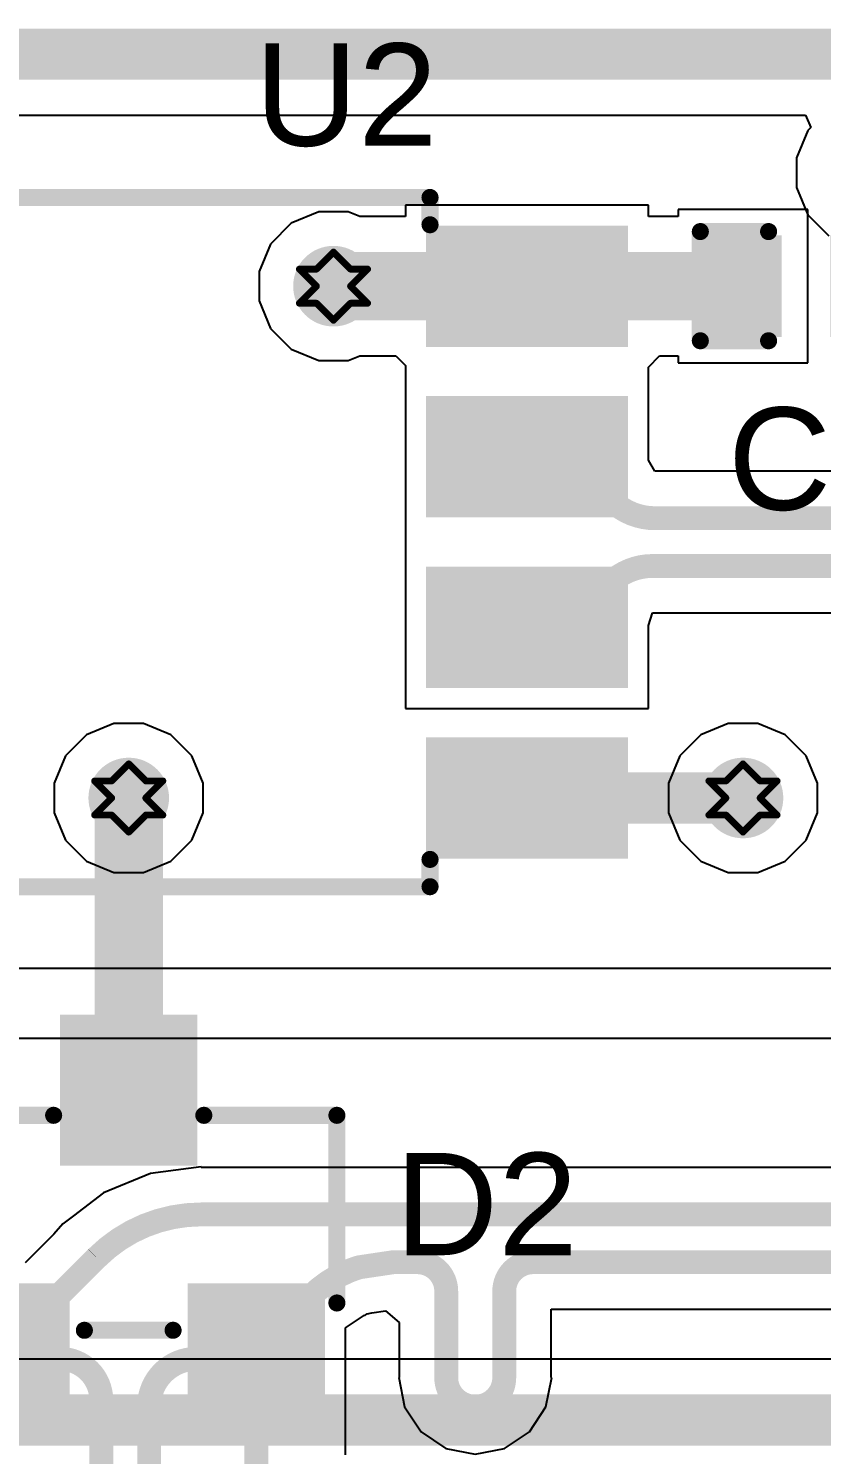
# Model space of a CAD drawing. Header units: inches. Extents: x -25 to 209, y 65 to 158.
# Drawn here: x 17.29 to 23.19, y 85.03 to 95.64 of the extents above; entities that cross this region are included whole.
import ezdxf

# ---------------------------------------------------------------- set-up
doc = ezdxf.new("R2010")
doc.units = ezdxf.units.IN
for name, color, linetype in [('Bottom Layer', 5, 'Continuous'), ('Drill Drawing', 1, 'Continuous'), ('Top Layer', 1, 'Continuous'), ('Top Overlay', 2, 'Continuous'), ('Top Paste', 8, 'Continuous'), ('Top Solder', 216, 'Continuous'), ('Via Holes', 16, 'Continuous')]:
    doc.layers.add(name, color=color, linetype=linetype)
doc.styles.add('Arial', font='', dxfattribs={"height": 0.2})
doc.styles.get('Arial').set_extended_font_data('Arial')

# ---------------------------------------------------------------- blocks, each defined once
blk = doc.blocks.new('SOP_8_17')
at = {"layer": 'Top Layer'}
for points in [[(-3.39999955, 2.25500057), (-2.09999961, 2.25500057), (-2.09999961, 1.55499943), (-3.39999955, 1.55499943)], [(2.09999961, 2.25500057), (3.39999955, 2.25500057), (3.39999955, 1.55499943), (2.09999961, 1.55499943)], [(-3.39999955, 0.98500057), (-2.09999961, 0.98500057), (-2.09999961, 0.28499943), (-3.39999955, 0.28499943)], [(2.09999961, 0.98500057), (3.39999955, 0.98500057), (3.39999955, 0.28499943), (2.09999961, 0.28499943)], [(-3.39999955, -0.28499943), (-2.09999961, -0.28499943), (-2.09999961, -0.98500057), (-3.39999955, -0.98500057)], [(2.09999961, -0.28499943), (3.39999955, -0.28499943), (3.39999955, -0.98500057), (2.09999961, -0.98500057)], [(-3.39999955, -1.55499943), (-2.09999961, -1.55499943), (-2.09999961, -2.25500057), (-3.39999955, -2.25500057)], [(2.09999961, -1.55499943), (3.39999955, -1.55499943), (3.39999955, -2.25500057), (2.09999961, -2.25500057)]]:
    blk.add_hatch(color=1, dxfattribs=at).paths.add_polyline_path(points)
at = {"layer": 'Top Overlay'}
blk.add_hatch(color=2, dxfattribs=at).paths.add_polyline_path([(-1.98120254, 1.4732), (-1.70180254, 1.4732), (-1.70180254, 2.1336), (-1.98120254, 2.1336)])
at = {"layer": 'Top Paste'}
for points in [[(-3.39999955, 2.25500057), (-2.09999961, 2.25500057), (-2.09999961, 1.55499943), (-3.39999955, 1.55499943)], [(2.09999961, 2.25500057), (3.39999955, 2.25500057), (3.39999955, 1.55499943), (2.09999961, 1.55499943)], [(-3.39999955, 0.98500057), (-2.09999961, 0.98500057), (-2.09999961, 0.28499943), (-3.39999955, 0.28499943)], [(2.09999961, 0.98500057), (3.39999955, 0.98500057), (3.39999955, 0.28499943), (2.09999961, 0.28499943)], [(-3.39999955, -0.28499943), (-2.09999961, -0.28499943), (-2.09999961, -0.98500057), (-3.39999955, -0.98500057)], [(2.09999961, -0.28499943), (3.39999955, -0.28499943), (3.39999955, -0.98500057), (2.09999961, -0.98500057)], [(-3.39999955, -1.55499943), (-2.09999961, -1.55499943), (-2.09999961, -2.25500057), (-3.39999955, -2.25500057)], [(2.09999961, -1.55499943), (3.39999955, -1.55499943), (3.39999955, -2.25500057), (2.09999961, -2.25500057)]]:
    blk.add_hatch(color=8, dxfattribs=at).paths.add_polyline_path(points)
at = {"layer": 'Top Solder'}
for points in [[(-3.501599549999999, 2.35660057), (-1.99839961, 2.35660057), (-1.99839961, 1.45339943), (-3.501599549999999, 1.45339943)], [(1.99839961, 2.35660057), (3.501599549999999, 2.35660057), (3.501599549999999, 1.45339943), (1.99839961, 1.45339943)], [(-3.501599549999999, 1.08660057), (-1.99839961, 1.08660057), (-1.99839961, 0.18339943), (-3.501599549999999, 0.18339943)], [(1.99839961, 1.08660057), (3.501599549999999, 1.08660057), (3.501599549999999, 0.18339943), (1.99839961, 0.18339943)], [(-3.501599549999999, -0.18339943), (-1.99839961, -0.18339943), (-1.99839961, -1.08660057), (-3.501599549999999, -1.08660057)], [(1.99839961, -0.18339943), (3.501599549999999, -0.18339943), (3.501599549999999, -1.08660057), (1.99839961, -1.08660057)], [(-3.501599549999999, -1.45339943), (-1.99839961, -1.45339943), (-1.99839961, -2.35660057), (-3.501599549999999, -2.35660057)], [(1.99839961, -1.45339943), (3.501599549999999, -1.45339943), (3.501599549999999, -2.35660057), (1.99839961, -2.35660057)]]:
    blk.add_hatch(color=216, dxfattribs=at).paths.add_polyline_path(points)
at = {"layer": 'Top Overlay'}
for points in [[(-2.03559918, 2.5654, 0.127, 0.127, 0), (2.02840082, 2.5654, 0.127, 0.127, 0)], [(-2.03559918, 2.3622, 0.127, 0.127, 0), (-2.03559918, 2.5654, 0.127, 0.127, 0)], [(2.02840082, 2.3622, 0.127, 0.127, 0), (2.02840082, 2.5654, 0.127, 0.127, 0)], [(-3.68659918, 2.032, 0.127, 0.127, 0), (-3.55959918, 1.90500254, 0.127, 0.127, 0)], [(-3.68659918, 1.778, 0.127, 0.127, 0), (-3.68659918, 2.032, 0.127, 0.127, 0)], [(-3.68659918, 1.778, 0.127, 0.127, 0), (-3.55959918, 1.90500254, 0.127, 0.127, 0)], [(-2.03559918, -2.5654, 0.127, 0.127, 0), (-2.03559918, -2.3622, 0.127, 0.127, 0)], [(2.02840082, -2.5654, 0.127, 0.127, 0), (2.02840082, -2.3622, 0.127, 0.127, 0)], [(-2.03559918, -2.5654, 0.127, 0.127, 0), (2.02840082, -2.5654, 0.127, 0.127, 0)]]:
    blk.add_lwpolyline(points, format="xyseb", dxfattribs=at)
for points in [[(-2.06734918, 2.5654, 0.0635, 0.0635, 1), (-2.00384918, 2.5654, 0.0635, 0.0635, 1)], [(-2.06734918, 2.5654, 0.0635, 0.0635, 1), (-2.00384918, 2.5654, 0.0635, 0.0635, 1)], [(1.99665082, 2.5654, 0.0635, 0.0635, 1), (2.06015082, 2.5654, 0.0635, 0.0635, 1)], [(1.99665082, 2.5654, 0.0635, 0.0635, 1), (2.06015082, 2.5654, 0.0635, 0.0635, 1)], [(-2.06734918, 2.3622, 0.0635, 0.0635, 1), (-2.00384918, 2.3622, 0.0635, 0.0635, 1)], [(1.99665082, 2.3622, 0.0635, 0.0635, 1), (2.06015082, 2.3622, 0.0635, 0.0635, 1)], [(-3.71834918, 2.032, 0.0635, 0.0635, 1), (-3.65484918, 2.032, 0.0635, 0.0635, 1)], [(-3.71834918, 2.032, 0.0635, 0.0635, 1), (-3.65484918, 2.032, 0.0635, 0.0635, 1)], [(-3.59134918, 1.90500254, 0.0635, 0.0635, 1), (-3.52784918, 1.90500254, 0.0635, 0.0635, 1)], [(-3.59134918, 1.90500254, 0.0635, 0.0635, 1), (-3.52784918, 1.90500254, 0.0635, 0.0635, 1)], [(-3.71834918, 1.778, 0.0635, 0.0635, 1), (-3.65484918, 1.778, 0.0635, 0.0635, 1)], [(-3.71834918, 1.778, 0.0635, 0.0635, 1), (-3.65484918, 1.778, 0.0635, 0.0635, 1)], [(-2.06734918, -2.3622, 0.0635, 0.0635, 1), (-2.00384918, -2.3622, 0.0635, 0.0635, 1)], [(1.99665082, -2.3622, 0.0635, 0.0635, 1), (2.06015082, -2.3622, 0.0635, 0.0635, 1)], [(-2.06734918, -2.5654, 0.0635, 0.0635, 1), (-2.00384918, -2.5654, 0.0635, 0.0635, 1)], [(-2.06734918, -2.5654, 0.0635, 0.0635, 1), (-2.00384918, -2.5654, 0.0635, 0.0635, 1)], [(1.99665082, -2.5654, 0.0635, 0.0635, 1), (2.06015082, -2.5654, 0.0635, 0.0635, 1)], [(1.99665082, -2.5654, 0.0635, 0.0635, 1), (2.06015082, -2.5654, 0.0635, 0.0635, 1)]]:
    blk.add_lwpolyline(points, format="xyseb", close=True, dxfattribs=at)
blk = doc.blocks.new('SOT_23_66')
at = {"layer": 'Top Layer'}
for points in [[(-0.41000045, 1.46000089), (0.41000045, 1.46000089), (0.41000045, 0.54000019), (-0.41000045, 0.54000019)], [(-1.36000109, -0.54000019), (-0.54000019, -0.54000019), (-0.54000019, -1.46000089), (-1.36000109, -1.46000089)], [(0.54000019, -0.54000019), (1.36000109, -0.54000019), (1.36000109, -1.46000089), (0.54000019, -1.46000089)]]:
    blk.add_hatch(color=1, dxfattribs=at).paths.add_polyline_path(points)
at = {"layer": 'Top Paste'}
for points in [[(-0.41000045, 1.46000089), (0.41000045, 1.46000089), (0.41000045, 0.54000019), (-0.41000045, 0.54000019)], [(-1.36000109, -0.54000019), (-0.54000019, -0.54000019), (-0.54000019, -1.46000089), (-1.36000109, -1.46000089)], [(0.54000019, -0.54000019), (1.36000109, -0.54000019), (1.36000109, -1.46000089), (0.54000019, -1.46000089)]]:
    blk.add_hatch(color=8, dxfattribs=at).paths.add_polyline_path(points)
at = {"layer": 'Top Solder'}
for points in [[(-0.51160045, 1.56160089), (0.51160045, 1.56160089), (0.51160045, 0.43840019), (-0.51160045, 0.43840019)], [(-1.46160109, -0.43840019), (-0.43840019, -0.43840019), (-0.43840019, -1.56160089), (-1.46160109, -1.56160089)], [(0.43840019, -0.43840019), (1.46160109, -0.43840019), (1.46160109, -1.56160089), (0.43840019, -1.56160089)]]:
    blk.add_hatch(color=216, dxfattribs=at).paths.add_polyline_path(points)
at = {"layer": 'Top Overlay'}
for points in [[(-1.5494, -0.5841999999999999, 0.127, 0.127, 0), (-1.5494, 0.8128, 0.127, 0.127, 0)], [(-1.5494, 0.8128, 0.127, 0.127, 0), (-0.5588, 0.8128, 0.127, 0.127, 0)], [(0.5588, 0.8128, 0.127, 0.127, 0), (1.5494, 0.8128, 0.127, 0.127, 0)], [(1.5494, -0.5841999999999999, 0.127, 0.127, 0), (1.5494, 0.8128, 0.127, 0.127, 0)], [(-0.3302, -0.7874, 0.127, 0.127, 0), (0.3302, -0.7874, 0.127, 0.127, 0)], [(-1.6764, -1.0414, 0.127, 0.127, 0), (-1.5494, -1.1684, 0.127, 0.127, 0)], [(-1.6764, -1.2954, 0.127, 0.127, 0), (-1.6764, -1.0414, 0.127, 0.127, 0)], [(-1.6764, -1.2954, 0.127, 0.127, 0), (-1.5494, -1.1684, 0.127, 0.127, 0)]]:
    blk.add_lwpolyline(points, format="xyseb", dxfattribs=at)
for points in [[(-1.58115, 0.8128, 0.0635, 0.0635, 1), (-1.51765, 0.8128, 0.0635, 0.0635, 1)], [(-1.58115, 0.8128, 0.0635, 0.0635, 1), (-1.51765, 0.8128, 0.0635, 0.0635, 1)], [(-0.5905499999999999, 0.8128, 0.0635, 0.0635, 1), (-0.52705, 0.8128, 0.0635, 0.0635, 1)], [(0.52705, 0.8128, 0.0635, 0.0635, 1), (0.5905499999999999, 0.8128, 0.0635, 0.0635, 1)], [(1.51765, 0.8128, 0.0635, 0.0635, 1), (1.58115, 0.8128, 0.0635, 0.0635, 1)], [(1.51765, 0.8128, 0.0635, 0.0635, 1), (1.58115, 0.8128, 0.0635, 0.0635, 1)], [(-1.58115, -0.5841999999999999, 0.0635, 0.0635, 1), (-1.51765, -0.5841999999999999, 0.0635, 0.0635, 1)], [(1.51765, -0.5841999999999999, 0.0635, 0.0635, 1), (1.58115, -0.5841999999999999, 0.0635, 0.0635, 1)], [(-0.36195, -0.7874, 0.0635, 0.0635, 1), (-0.29845, -0.7874, 0.0635, 0.0635, 1)], [(0.29845, -0.7874, 0.0635, 0.0635, 1), (0.36195, -0.7874, 0.0635, 0.0635, 1)], [(-1.70815, -1.0414, 0.0635, 0.0635, 1), (-1.64465, -1.0414, 0.0635, 0.0635, 1)], [(-1.70815, -1.0414, 0.0635, 0.0635, 1), (-1.64465, -1.0414, 0.0635, 0.0635, 1)], [(-1.58115, -1.1684, 0.0635, 0.0635, 1), (-1.51765, -1.1684, 0.0635, 0.0635, 1)], [(-1.58115, -1.1684, 0.0635, 0.0635, 1), (-1.51765, -1.1684, 0.0635, 0.0635, 1)], [(-1.70815, -1.2954, 0.0635, 0.0635, 1), (-1.64465, -1.2954, 0.0635, 0.0635, 1)], [(-1.70815, -1.2954, 0.0635, 0.0635, 1), (-1.64465, -1.2954, 0.0635, 0.0635, 1)]]:
    blk.add_lwpolyline(points, format="xyseb", close=True, dxfattribs=at)
blk = doc.blocks.new('C___0402_72')
at = {"layer": 'Top Layer'}
for points in [[(-0.6985025399999999, -0.3175), (-0.6985025399999999, 0.3175), (-0.24130254, 0.3175), (-0.24130254, -0.3175)], [(0.2412999999999999, -0.3175), (0.2413, 0.3175), (0.6985, 0.3175), (0.6985, -0.3175)]]:
    blk.add_hatch(color=1, dxfattribs=at).paths.add_polyline_path(points)
at = {"layer": 'Top Paste'}
for points in [[(-0.6985025399999999, -0.3175), (-0.6985025399999999, 0.3175), (-0.24130254, 0.3175), (-0.24130254, -0.3175)], [(0.2412999999999999, -0.3175), (0.2413, 0.3175), (0.6985, 0.3175), (0.6985, -0.3175)]]:
    blk.add_hatch(color=8, dxfattribs=at).paths.add_polyline_path(points)
at = {"layer": 'Top Solder'}
for points in [[(-0.75850242, -0.37749988), (-0.75850242, 0.37749988), (-0.1813026599999999, 0.37749988), (-0.18130266, -0.37749988)], [(0.18130012, -0.37749988), (0.18130012, 0.37749988), (0.7584998799999999, 0.37749988), (0.7584998799999999, -0.37749988)]]:
    blk.add_hatch(color=216, dxfattribs=at).paths.add_polyline_path(points)
at = {"layer": 'Top Overlay'}
for points in [[(-0.27940254, 0.40640254, 0.127, 0.127, 0), (-0.7874, 0.4064, 0.127, 0.127, 0)], [(-0.7874, 0.4064, 0.127, 0.127, 0), (-0.7874, -0.4064, 0.127, 0.127, 0)], [(0.7874, 0.4064, 0.127, 0.127, 0), (0.2794, 0.4064, 0.127, 0.127, 0)], [(0.7874, 0.4064, 0.127, 0.127, 0), (0.7874, -0.4064, 0.127, 0.127, 0)], [(-0.27940254, -0.40640254, 0.127, 0.127, 0), (-0.7874, -0.4064, 0.127, 0.127, 0)], [(0.7874, -0.4064, 0.127, 0.127, 0), (0.2794, -0.4064, 0.127, 0.127, 0)]]:
    blk.add_lwpolyline(points, format="xyseb", dxfattribs=at)
for points in [[(-0.8191499999999999, 0.4064, 0.0635, 0.0635, 1), (-0.7556499999999999, 0.4064, 0.0635, 0.0635, 1)], [(-0.8191499999999999, 0.4064, 0.0635, 0.0635, 1), (-0.7556499999999999, 0.4064, 0.0635, 0.0635, 1)], [(-0.31115254, 0.40640254, 0.0635, 0.0635, 1), (-0.24765254, 0.40640254, 0.0635, 0.0635, 1)], [(0.24765, 0.4064, 0.0635, 0.0635, 1), (0.31115, 0.4064, 0.0635, 0.0635, 1)], [(0.7556499999999999, 0.4064, 0.0635, 0.0635, 1), (0.8191499999999999, 0.4064, 0.0635, 0.0635, 1)], [(0.7556499999999999, 0.4064, 0.0635, 0.0635, 1), (0.8191499999999999, 0.4064, 0.0635, 0.0635, 1)], [(-0.8191499999999999, -0.4064, 0.0635, 0.0635, 1), (-0.7556499999999999, -0.4064, 0.0635, 0.0635, 1)], [(-0.8191499999999999, -0.4064, 0.0635, 0.0635, 1), (-0.7556499999999999, -0.4064, 0.0635, 0.0635, 1)], [(-0.31115254, -0.40640254, 0.0635, 0.0635, 1), (-0.24765254, -0.40640254, 0.0635, 0.0635, 1)], [(0.24765, -0.4064, 0.0635, 0.0635, 1), (0.31115, -0.4064, 0.0635, 0.0635, 1)], [(0.7556499999999999, -0.4064, 0.0635, 0.0635, 1), (0.8191499999999999, -0.4064, 0.0635, 0.0635, 1)], [(0.7556499999999999, -0.4064, 0.0635, 0.0635, 1), (0.8191499999999999, -0.4064, 0.0635, 0.0635, 1)]]:
    blk.add_lwpolyline(points, format="xyseb", close=True, dxfattribs=at)

msp = doc.modelspace()

# ---------------------------------------------------------------- hatches: boundary and pattern name
at = {"layer": 'Bottom Layer'}
h = msp.add_hatch(color=5, dxfattribs=at)
edge = h.paths.add_edge_path()
edge.add_arc((19.55800254, 93.726), 0.2999994, 0, 360)
h = msp.add_hatch(color=5, dxfattribs=at)
edge = h.paths.add_edge_path()
edge.add_arc((18.034, 89.91598476), 0.2999994, 0, 360)
h = msp.add_hatch(color=5, dxfattribs=at)
edge = h.paths.add_edge_path()
edge.add_arc((22.606, 89.91598476), 0.2999994, 0, 360)
at = {"layer": 'Top Layer'}
h = msp.add_hatch(color=1, dxfattribs=at)
edge = h.paths.add_edge_path()
edge.add_arc((19.55800254, 93.726), 0.2999994, 0, 360)
h = msp.add_hatch(color=1, dxfattribs=at)
edge = h.paths.add_edge_path()
edge.add_arc((18.034, 89.91598476), 0.2999994, 0, 360)
h = msp.add_hatch(color=1, dxfattribs=at)
edge = h.paths.add_edge_path()
edge.add_arc((22.606, 89.91598476), 0.2999994, 0, 360)
at = {"layer": 'Via Holes'}
h = msp.add_hatch(color=7, dxfattribs=at)
edge = h.paths.add_edge_path()
edge.add_arc((19.55800254, 93.726), 0.1499997, 0, 360)
h = msp.add_hatch(color=7, dxfattribs=at)
edge = h.paths.add_edge_path()
edge.add_arc((18.034, 89.91598476), 0.1499997, 0, 360)
h = msp.add_hatch(color=7, dxfattribs=at)
edge = h.paths.add_edge_path()
edge.add_arc((22.606, 89.91598476), 0.1499997, 0, 360)

# ---------------------------------------------------------------- linework, layer by layer
at = {"layer": 'Bottom Layer'}
for p, q in [((12.04781436, 95.00018591999999), (23.07120862, 95.00024687999999)), ((23.07120862, 95.00024687999999), (23.1100884, 94.90637863999999)), ((23.1100884, 94.90637863999999), (23.08888194, 94.88517218)), ((23.08888194, 94.88517218), (23.00454124, 94.68155562)), ((23.00454124, 94.68155562), (23.00454124, 94.46115981999999)), ((23.00454124, 94.46115981999999), (23.08888194, 94.25754325999999)), ((23.08888194, 94.25754325999999), (23.24472618, 94.10169902)), ((17.9238021, 90.46998416), (17.72018554, 90.38564346)), ((18.1441979, 90.46998416), (17.9238021, 90.46998416)), ((18.34781446, 90.38564346), (18.1441979, 90.46998416)), ((22.4958021, 90.46998416), (22.29218554, 90.38564346)), ((22.7161979, 90.46998416), (22.4958021, 90.46998416)), ((22.91981446, 90.38564346), (22.7161979, 90.46998416)), ((17.72018554, 90.38564346), (17.5643413, 90.22979922)), ((18.5036587, 90.22979922), (18.34781446, 90.38564346)), ((22.29218554, 90.38564346), (22.1363413, 90.22979922)), ((23.0756587, 90.22979922), (22.91981446, 90.38564346)), ((17.5643413, 90.22979922), (17.4800006, 90.02618265999999)), ((18.5879994, 90.02618265999999), (18.5036587, 90.22979922)), ((22.1363413, 90.22979922), (22.0520006, 90.02618265999999)), ((23.1599994, 90.02618265999999), (23.0756587, 90.22979922)), ((17.4800006, 90.02618265999999), (17.4800006, 89.80578686)), ((18.5879994, 89.80578686), (18.5879994, 90.02618265999999)), ((22.0520006, 90.02618265999999), (22.0520006, 89.80578686)), ((23.1599994, 89.80578686), (23.1599994, 90.02618265999999)), ((17.4800006, 89.80578686), (17.5643413, 89.6021703)), ((18.5036587, 89.6021703), (18.5879994, 89.80578686)), ((22.0520006, 89.80578686), (22.1363413, 89.6021703)), ((23.0756587, 89.6021703), (23.1599994, 89.80578686)), ((17.5643413, 89.6021703), (17.72018554, 89.44632606)), ((18.34781446, 89.44632606), (18.5036587, 89.6021703)), ((22.1363413, 89.6021703), (22.29218554, 89.44632606)), ((22.91981446, 89.44632606), (23.0756587, 89.6021703)), ((17.72018554, 89.44632606), (17.9238021, 89.36198535999999)), ((18.1441979, 89.36198535999999), (18.34781446, 89.44632606)), ((22.29218554, 89.44632606), (22.4958021, 89.36198535999999)), ((22.7161979, 89.36198535999999), (22.91981446, 89.44632606)), ((17.9238021, 89.36198535999999), (18.1441979, 89.36198535999999)), ((22.4958021, 89.36198535999999), (22.7161979, 89.36198535999999)), ((55.65138475999999, 88.64599745999999), (14.16914616, 88.646)), ((14.16914616, 88.12804828), (55.65136443999999, 88.12804573999999)), ((67.3872033, 85.73911478), (14.66467984, 85.73911478))]:
    msp.add_line(p, q, dxfattribs=at)
for points in [[(-6.102819899999999, 95.45352512, 0.3809999999999999, 0.3809999999999999, 0), (67.29568963999999, 95.45352512, 0.3809999999999999, 0.3809999999999999, 0)], [(14.66467984, 85.28590765999999, 0.3809999999999999, 0.3809999999999999, 0), (67.7174668, 85.28590765999999, 0.3809999999999999, 0.3809999999999999, 0)]]:
    msp.add_lwpolyline(points, format="xyseb", dxfattribs=at)
at = {"layer": 'Drill Drawing'}
for points in [[(19.43100254, 93.853, 0.0508, 0.0508, 0), (19.55800254, 93.98, 0.0508, 0.0508, 0)], [(19.55800254, 93.98, 0.0508, 0.0508, 0), (19.68500254, 93.853, 0.0508, 0.0508, 0)], [(19.30400254, 93.853, 0.0508, 0.0508, 0), (19.43100254, 93.726, 0.0508, 0.0508, 0)], [(19.30400254, 93.853, 0.0508, 0.0508, 0), (19.43100254, 93.853, 0.0508, 0.0508, 0)], [(19.68500254, 93.853, 0.0508, 0.0508, 0), (19.81200254, 93.853, 0.0508, 0.0508, 0)], [(19.68500254, 93.726, 0.0508, 0.0508, 0), (19.81200254, 93.853, 0.0508, 0.0508, 0)], [(19.30400254, 93.59899999999999, 0.0508, 0.0508, 0), (19.43100254, 93.726, 0.0508, 0.0508, 0)], [(19.68500254, 93.726, 0.0508, 0.0508, 0), (19.81200254, 93.59899999999999, 0.0508, 0.0508, 0)], [(19.30400254, 93.59899999999999, 0.0508, 0.0508, 0), (19.43100254, 93.59899999999999, 0.0508, 0.0508, 0)], [(19.43100254, 93.59899999999999, 0.0508, 0.0508, 0), (19.55800254, 93.472, 0.0508, 0.0508, 0)], [(19.55800254, 93.472, 0.0508, 0.0508, 0), (19.68500254, 93.59899999999999, 0.0508, 0.0508, 0)], [(19.68500254, 93.59899999999999, 0.0508, 0.0508, 0), (19.81200254, 93.59899999999999, 0.0508, 0.0508, 0)], [(17.907, 90.04298476, 0.0508, 0.0508, 0), (18.034, 90.16998475999999, 0.0508, 0.0508, 0)], [(18.034, 90.16998475999999, 0.0508, 0.0508, 0), (18.161, 90.04298476, 0.0508, 0.0508, 0)], [(22.479, 90.04298476, 0.0508, 0.0508, 0), (22.606, 90.16998475999999, 0.0508, 0.0508, 0)], [(22.606, 90.16998475999999, 0.0508, 0.0508, 0), (22.733, 90.04298476, 0.0508, 0.0508, 0)], [(17.78, 90.04298476, 0.0508, 0.0508, 0), (17.907, 89.91598476, 0.0508, 0.0508, 0)], [(17.78, 90.04298476, 0.0508, 0.0508, 0), (17.907, 90.04298476, 0.0508, 0.0508, 0)], [(18.161, 90.04298476, 0.0508, 0.0508, 0), (18.288, 90.04298476, 0.0508, 0.0508, 0)], [(18.161, 89.91598476, 0.0508, 0.0508, 0), (18.288, 90.04298476, 0.0508, 0.0508, 0)], [(22.352, 90.04298476, 0.0508, 0.0508, 0), (22.479, 89.91598476, 0.0508, 0.0508, 0)], [(22.352, 90.04298476, 0.0508, 0.0508, 0), (22.479, 90.04298476, 0.0508, 0.0508, 0)], [(22.733, 90.04298476, 0.0508, 0.0508, 0), (22.86, 90.04298476, 0.0508, 0.0508, 0)], [(22.733, 89.91598476, 0.0508, 0.0508, 0), (22.86, 90.04298476, 0.0508, 0.0508, 0)], [(17.78, 89.78898475999999, 0.0508, 0.0508, 0), (17.907, 89.91598476, 0.0508, 0.0508, 0)], [(18.161, 89.91598476, 0.0508, 0.0508, 0), (18.288, 89.78898475999999, 0.0508, 0.0508, 0)], [(22.352, 89.78898475999999, 0.0508, 0.0508, 0), (22.479, 89.91598476, 0.0508, 0.0508, 0)], [(22.733, 89.91598476, 0.0508, 0.0508, 0), (22.86, 89.78898475999999, 0.0508, 0.0508, 0)], [(17.78, 89.78898475999999, 0.0508, 0.0508, 0), (17.907, 89.78898475999999, 0.0508, 0.0508, 0)], [(17.907, 89.78898475999999, 0.0508, 0.0508, 0), (18.034, 89.66198476, 0.0508, 0.0508, 0)], [(18.034, 89.66198476, 0.0508, 0.0508, 0), (18.161, 89.78898475999999, 0.0508, 0.0508, 0)], [(18.161, 89.78898475999999, 0.0508, 0.0508, 0), (18.288, 89.78898475999999, 0.0508, 0.0508, 0)], [(22.352, 89.78898475999999, 0.0508, 0.0508, 0), (22.479, 89.78898475999999, 0.0508, 0.0508, 0)], [(22.479, 89.78898475999999, 0.0508, 0.0508, 0), (22.606, 89.66198476, 0.0508, 0.0508, 0)], [(22.606, 89.66198476, 0.0508, 0.0508, 0), (22.733, 89.78898475999999, 0.0508, 0.0508, 0)], [(22.733, 89.78898475999999, 0.0508, 0.0508, 0), (22.86, 89.78898475999999, 0.0508, 0.0508, 0)]]:
    msp.add_lwpolyline(points, format="xyseb", dxfattribs=at)
for points in [[(19.54530254, 93.98, 0.0254, 0.0254, 1), (19.57070254, 93.98, 0.0254, 0.0254, 1)], [(19.54530254, 93.98, 0.0254, 0.0254, 1), (19.57070254, 93.98, 0.0254, 0.0254, 1)], [(19.29130254, 93.853, 0.0254, 0.0254, 1), (19.31670254, 93.853, 0.0254, 0.0254, 1)], [(19.29130254, 93.853, 0.0254, 0.0254, 1), (19.31670254, 93.853, 0.0254, 0.0254, 1)], [(19.41830254, 93.853, 0.0254, 0.0254, 1), (19.44370254, 93.853, 0.0254, 0.0254, 1)], [(19.41830254, 93.853, 0.0254, 0.0254, 1), (19.44370254, 93.853, 0.0254, 0.0254, 1)], [(19.67230254, 93.853, 0.0254, 0.0254, 1), (19.69770254, 93.853, 0.0254, 0.0254, 1)], [(19.67230254, 93.853, 0.0254, 0.0254, 1), (19.69770254, 93.853, 0.0254, 0.0254, 1)], [(19.79930254, 93.853, 0.0254, 0.0254, 1), (19.82470254, 93.853, 0.0254, 0.0254, 1)], [(19.79930254, 93.853, 0.0254, 0.0254, 1), (19.82470254, 93.853, 0.0254, 0.0254, 1)], [(19.41830254, 93.726, 0.0254, 0.0254, 1), (19.44370254, 93.726, 0.0254, 0.0254, 1)], [(19.41830254, 93.726, 0.0254, 0.0254, 1), (19.44370254, 93.726, 0.0254, 0.0254, 1)], [(19.67230254, 93.726, 0.0254, 0.0254, 1), (19.69770254, 93.726, 0.0254, 0.0254, 1)], [(19.67230254, 93.726, 0.0254, 0.0254, 1), (19.69770254, 93.726, 0.0254, 0.0254, 1)], [(19.29130254, 93.59899999999999, 0.0254, 0.0254, 1), (19.31670254, 93.59899999999999, 0.0254, 0.0254, 1)], [(19.29130254, 93.59899999999999, 0.0254, 0.0254, 1), (19.31670254, 93.59899999999999, 0.0254, 0.0254, 1)], [(19.41830254, 93.59899999999999, 0.0254, 0.0254, 1), (19.44370254, 93.59899999999999, 0.0254, 0.0254, 1)], [(19.41830254, 93.59899999999999, 0.0254, 0.0254, 1), (19.44370254, 93.59899999999999, 0.0254, 0.0254, 1)], [(19.67230254, 93.59899999999999, 0.0254, 0.0254, 1), (19.69770254, 93.59899999999999, 0.0254, 0.0254, 1)], [(19.67230254, 93.59899999999999, 0.0254, 0.0254, 1), (19.69770254, 93.59899999999999, 0.0254, 0.0254, 1)], [(19.79930254, 93.59899999999999, 0.0254, 0.0254, 1), (19.82470254, 93.59899999999999, 0.0254, 0.0254, 1)], [(19.79930254, 93.59899999999999, 0.0254, 0.0254, 1), (19.82470254, 93.59899999999999, 0.0254, 0.0254, 1)], [(19.54530254, 93.472, 0.0254, 0.0254, 1), (19.57070254, 93.472, 0.0254, 0.0254, 1)], [(19.54530254, 93.472, 0.0254, 0.0254, 1), (19.57070254, 93.472, 0.0254, 0.0254, 1)], [(18.0213, 90.16998475999999, 0.0254, 0.0254, 1), (18.0467, 90.16998475999999, 0.0254, 0.0254, 1)], [(18.0213, 90.16998475999999, 0.0254, 0.0254, 1), (18.0467, 90.16998475999999, 0.0254, 0.0254, 1)], [(22.5933, 90.16998475999999, 0.0254, 0.0254, 1), (22.6187, 90.16998475999999, 0.0254, 0.0254, 1)], [(22.5933, 90.16998475999999, 0.0254, 0.0254, 1), (22.6187, 90.16998475999999, 0.0254, 0.0254, 1)], [(17.7673, 90.04298476, 0.0254, 0.0254, 1), (17.7927, 90.04298476, 0.0254, 0.0254, 1)], [(17.7673, 90.04298476, 0.0254, 0.0254, 1), (17.7927, 90.04298476, 0.0254, 0.0254, 1)], [(17.8943, 90.04298476, 0.0254, 0.0254, 1), (17.9197, 90.04298476, 0.0254, 0.0254, 1)], [(17.8943, 90.04298476, 0.0254, 0.0254, 1), (17.9197, 90.04298476, 0.0254, 0.0254, 1)], [(18.1483, 90.04298476, 0.0254, 0.0254, 1), (18.1737, 90.04298476, 0.0254, 0.0254, 1)], [(18.1483, 90.04298476, 0.0254, 0.0254, 1), (18.1737, 90.04298476, 0.0254, 0.0254, 1)], [(18.2753, 90.04298476, 0.0254, 0.0254, 1), (18.3007, 90.04298476, 0.0254, 0.0254, 1)], [(18.2753, 90.04298476, 0.0254, 0.0254, 1), (18.3007, 90.04298476, 0.0254, 0.0254, 1)], [(22.3393, 90.04298476, 0.0254, 0.0254, 1), (22.3647, 90.04298476, 0.0254, 0.0254, 1)], [(22.3393, 90.04298476, 0.0254, 0.0254, 1), (22.3647, 90.04298476, 0.0254, 0.0254, 1)], [(22.4663, 90.04298476, 0.0254, 0.0254, 1), (22.4917, 90.04298476, 0.0254, 0.0254, 1)], [(22.4663, 90.04298476, 0.0254, 0.0254, 1), (22.4917, 90.04298476, 0.0254, 0.0254, 1)], [(22.7203, 90.04298476, 0.0254, 0.0254, 1), (22.7457, 90.04298476, 0.0254, 0.0254, 1)], [(22.7203, 90.04298476, 0.0254, 0.0254, 1), (22.7457, 90.04298476, 0.0254, 0.0254, 1)], [(22.8473, 90.04298476, 0.0254, 0.0254, 1), (22.8727, 90.04298476, 0.0254, 0.0254, 1)], [(22.8473, 90.04298476, 0.0254, 0.0254, 1), (22.8727, 90.04298476, 0.0254, 0.0254, 1)], [(17.8943, 89.91598476, 0.0254, 0.0254, 1), (17.9197, 89.91598476, 0.0254, 0.0254, 1)], [(17.8943, 89.91598476, 0.0254, 0.0254, 1), (17.9197, 89.91598476, 0.0254, 0.0254, 1)], [(18.1483, 89.91598476, 0.0254, 0.0254, 1), (18.1737, 89.91598476, 0.0254, 0.0254, 1)], [(18.1483, 89.91598476, 0.0254, 0.0254, 1), (18.1737, 89.91598476, 0.0254, 0.0254, 1)], [(22.4663, 89.91598476, 0.0254, 0.0254, 1), (22.4917, 89.91598476, 0.0254, 0.0254, 1)], [(22.4663, 89.91598476, 0.0254, 0.0254, 1), (22.4917, 89.91598476, 0.0254, 0.0254, 1)], [(22.7203, 89.91598476, 0.0254, 0.0254, 1), (22.7457, 89.91598476, 0.0254, 0.0254, 1)], [(22.7203, 89.91598476, 0.0254, 0.0254, 1), (22.7457, 89.91598476, 0.0254, 0.0254, 1)], [(17.7673, 89.78898475999999, 0.0254, 0.0254, 1), (17.7927, 89.78898475999999, 0.0254, 0.0254, 1)], [(17.7673, 89.78898475999999, 0.0254, 0.0254, 1), (17.7927, 89.78898475999999, 0.0254, 0.0254, 1)], [(17.8943, 89.78898475999999, 0.0254, 0.0254, 1), (17.9197, 89.78898475999999, 0.0254, 0.0254, 1)], [(17.8943, 89.78898475999999, 0.0254, 0.0254, 1), (17.9197, 89.78898475999999, 0.0254, 0.0254, 1)], [(18.1483, 89.78898475999999, 0.0254, 0.0254, 1), (18.1737, 89.78898475999999, 0.0254, 0.0254, 1)], [(18.1483, 89.78898475999999, 0.0254, 0.0254, 1), (18.1737, 89.78898475999999, 0.0254, 0.0254, 1)], [(18.2753, 89.78898475999999, 0.0254, 0.0254, 1), (18.3007, 89.78898475999999, 0.0254, 0.0254, 1)], [(18.2753, 89.78898475999999, 0.0254, 0.0254, 1), (18.3007, 89.78898475999999, 0.0254, 0.0254, 1)], [(22.3393, 89.78898475999999, 0.0254, 0.0254, 1), (22.3647, 89.78898475999999, 0.0254, 0.0254, 1)], [(22.3393, 89.78898475999999, 0.0254, 0.0254, 1), (22.3647, 89.78898475999999, 0.0254, 0.0254, 1)], [(22.4663, 89.78898475999999, 0.0254, 0.0254, 1), (22.4917, 89.78898475999999, 0.0254, 0.0254, 1)], [(22.4663, 89.78898475999999, 0.0254, 0.0254, 1), (22.4917, 89.78898475999999, 0.0254, 0.0254, 1)], [(22.7203, 89.78898475999999, 0.0254, 0.0254, 1), (22.7457, 89.78898475999999, 0.0254, 0.0254, 1)], [(22.7203, 89.78898475999999, 0.0254, 0.0254, 1), (22.7457, 89.78898475999999, 0.0254, 0.0254, 1)], [(22.8473, 89.78898475999999, 0.0254, 0.0254, 1), (22.8727, 89.78898475999999, 0.0254, 0.0254, 1)], [(22.8473, 89.78898475999999, 0.0254, 0.0254, 1), (22.8727, 89.78898475999999, 0.0254, 0.0254, 1)], [(18.0213, 89.66198476, 0.0254, 0.0254, 1), (18.0467, 89.66198476, 0.0254, 0.0254, 1)], [(18.0213, 89.66198476, 0.0254, 0.0254, 1), (18.0467, 89.66198476, 0.0254, 0.0254, 1)], [(22.5933, 89.66198476, 0.0254, 0.0254, 1), (22.6187, 89.66198476, 0.0254, 0.0254, 1)], [(22.5933, 89.66198476, 0.0254, 0.0254, 1), (22.6187, 89.66198476, 0.0254, 0.0254, 1)]]:
    msp.add_lwpolyline(points, format="xyseb", close=True, dxfattribs=at)
at = {"layer": 'Top Layer'}
for p, q in [((19.44780464, 94.2799994), (19.24418808, 94.1956587)), ((19.66820044, 94.2799994), (19.44780464, 94.2799994)), ((19.75526402, 94.24393648), (19.66820044, 94.2799994)), ((21.90211266, 94.32998405999999), (20.09411526, 94.32998405999999)), ((20.09411526, 94.32998405999999), (20.09411526, 94.24393648)), ((21.90211266, 94.24393648), (21.90211266, 94.32998405999999)), ((23.0886, 94.2975), (22.1234, 94.2975)), ((22.1234, 94.2975), (22.1234, 94.24393648)), ((23.0886, 93.1545), (23.0886, 94.2975)), ((19.24418808, 94.1956587), (19.08834384, 94.03981445999999)), ((20.09411526, 94.24393648), (19.75526402, 94.24393648)), ((22.1234, 94.24393648), (21.90211266, 94.24393648)), ((19.08834384, 94.03981445999999), (19.00400314, 93.8361979)), ((19.00400314, 93.8361979), (19.00400314, 93.6158021)), ((19.00400314, 93.6158021), (19.08834384, 93.41218554)), ((19.08834384, 93.41218554), (19.24418808, 93.25634129999999)), ((19.24418808, 93.25634129999999), (19.44780464, 93.17200059999999)), ((19.66820044, 93.17200059999999), (19.75519036, 93.20803303999999)), ((19.75519036, 93.20803303999999), (20.02227136, 93.20803303999999)), ((20.02227136, 93.20803303999999), (20.09411526, 93.13618913999998)), ((21.9021152, 93.12198292), (21.9844747, 93.20803303999999)), ((21.9844747, 93.20803303999999), (22.1234, 93.20803303999999)), ((22.1234, 93.20803303999999), (22.1234, 93.1545)), ((19.44780464, 93.17200059999999), (19.66820044, 93.17200059999999)), ((20.09411526, 93.13618913999998), (20.09411272, 93.05998405999999)), ((21.90211266, 93.02038291999999), (21.9021152, 93.12198292)), ((22.1234, 93.1545), (23.0886, 93.1545)), ((20.09411272, 93.05998405999999), (20.09411526, 93.02038291999999)), ((20.09411526, 93.02038291999999), (20.09411526, 91.85199054)), ((21.90211266, 92.43121468), (21.90211266, 93.02038291999999)), ((21.94987482, 92.34840306), (21.90211266, 92.43121468)), ((24.04778528, 92.34840306), (21.94987482, 92.34840306)), ((20.09411526, 91.85199054), (20.09411018, 91.851988)), ((20.09411018, 91.851988), (20.09411018, 91.78997898)), ((20.09411018, 91.78997898), (20.09411272, 91.78997898)), ((20.09411272, 91.78997898), (20.09411526, 91.75038545999999)), ((20.09411526, 91.75038545999999), (20.09411526, 90.58198546)), ((21.90211266, 91.19994713999999), (21.93369756, 91.29356646)), ((21.93369756, 91.29356646), (24.07924318, 91.29356646)), ((21.90211266, 90.58198546), (21.90211266, 91.19994713999999)), ((20.09411526, 90.58198546), (21.90211266, 90.58198546)), ((18.57399892, 87.17153253999999), (18.19693338, 87.12189078)), ((18.57399892, 87.16578706), (18.57399892, 87.17153253999999)), ((27.2531713, 87.16578706), (18.57399892, 87.16578706)), ((18.19693338, 87.12189078), (17.84556502, 86.97634878)), ((17.84556502, 86.97634878), (17.62274098, 86.80537121999998)), ((17.54383842, 86.74482778), (17.47605852, 86.66891987999999)), ((17.54448866, 86.7453307), (17.54383842, 86.74482778)), ((17.62274098, 86.80537121999998), (17.54448866, 86.7453307)), ((17.47605852, 86.66891987999999), (17.26213464, 86.45499853999999)), ((19.84248254, 86.0829495), (19.9460358, 86.0984308)), ((19.9460358, 86.0984308), (20.04763834, 86.01216986)), ((21.17867494, 85.60092862), (21.17867494, 86.11095046)), ((21.17867494, 86.11095046), (27.2531713, 86.11095046)), ((19.64799982, 85.97136984), (19.78966324, 86.06602548)), ((19.78966324, 86.06602548), (19.7944359, 86.06697544)), ((19.7944359, 86.06697544), (19.8081138, 86.07611182)), ((19.8081138, 86.07611182), (19.84248254, 86.0829495)), ((20.04763834, 86.01216986), (20.04763834, 85.60092862)), ((19.64799982, 85.02700037999999), (19.64799982, 85.97136984)), ((20.04763834, 85.60092862), (20.04340924, 85.60092862)), ((20.04340924, 85.60092862), (20.08677974, 85.38289502)), ((21.13953354, 85.38289502), (21.18290404, 85.60092862)), ((21.18290404, 85.60092862), (21.17867494, 85.60092862)), ((20.08677974, 85.38289502), (20.2102847, 85.19805668)), ((21.01602858, 85.19805668), (21.13953354, 85.38289502)), ((20.2102847, 85.19805668), (20.39512304, 85.07455171999999)), ((20.83119024, 85.07455171999999), (21.01602858, 85.19805668)), ((20.39512304, 85.07455171999999), (20.61315664, 85.03118122)), ((20.61315664, 85.03118122), (20.83119024, 85.07455171999999))]:
    msp.add_line(p, q, dxfattribs=at)
for points in [[(19.55800254, 93.72598475999999, 0.508, 0.508, 0), (20.99811396, 93.72598475999999, 0.508, 0.508, 0)], [(20.87111396, 93.72598475999999, 0.508, 0.508, 0), (20.99811396, 93.72598475999999, 0.508, 0.508, 0)], [(20.99811396, 93.72598475999999, 0.508, 0.508, 0), (22.47898476, 93.72598475999999, 0.508, 0.508, 0)], [(20.99811396, 92.45598476, 0.1778, 0.1778, 0), (21.5592152, 92.21845666, 0.1778, 0.1778, 0)], [(21.94987228, 91.99878475999999, 0.1778, 0.1778, -0.2618763468002538), (21.5592152, 92.21845666, 0.1778, 0.1778, 0)], [(21.94987228, 91.99878475999999, 0.1778, 0.1778, 0), (24.04778782, 91.99878475999999, 0.1778, 0.1778, 0)], [(21.55838462, 91.44708659999999, 0.1778, 0.1778, -0.2455024819358529), (21.93369502, 91.64318476, 0.1778, 0.1778, 0)], [(21.93369502, 91.64318476, 0.1778, 0.1778, 0), (24.07924572, 91.64318476, 0.1778, 0.1778, 0)], [(20.99811396, 91.18598476, 0.1778, 0.1778, 0), (21.55838462, 91.44708659999999, 0.1778, 0.1778, 0)], [(18.034, 87.74100054, 0.508, 0.508, 0), (18.034, 89.91598476, 0.508, 0.508, 0)], [(20.99811396, 89.91598476, 0.3809999999999999, 0.3809999999999999, 0), (22.606, 89.91598476, 0.3809999999999999, 0.3809999999999999, 0)], [(17.79555496, 86.49398246, 0.1778, 0.1778, -0.1987668812104455), (18.57399892, 86.81616876, 0.1778, 0.1778, 0)], [(18.57399892, 86.81616876, 0.1778, 0.1778, 0), (27.2531713, 86.81616876, 0.1778, 0.1778, 0)], [(17.41367358, 86.11210108, 0.1778, 0.1778, 0), (17.79511808, 86.49354557999999, 0.1778, 0.1778, 0)], [(17.79511808, 86.49354557999999, 0.1778, 0.1778, -0.0001399528275527761), (17.79555496, 86.49398246, 0.1778, 0.1778, 0)], [(19.74954394, 86.42255766, 0.1778, 0.1778, 0), (20.00379286, 86.46056876, 0.1778, 0.1778, 0)], [(20.00379286, 86.46056876, 0.1778, 0.1778, 0), (20.18135664, 86.46056876, 0.1778, 0.1778, 0)], [(20.18135664, 86.46056876, 0.1778, 0.1778, -0.4142135623730951), (20.39725664, 86.24466876, 0.1778, 0.1778, 0)], [(20.82905664, 86.24466876, 0.1778, 0.1778, -0.4142135623730951), (21.04495664, 86.46056876, 0.1778, 0.1778, 0)], [(21.04495664, 86.46056876, 0.1778, 0.1778, 0), (21.54568716, 86.46056876, 0.1778, 0.1778, 0)], [(21.54568716, 86.46056876, 0.1778, 0.1778, 0), (27.2531713, 86.46056876, 0.1778, 0.1778, 0)], [(19.38933384, 86.20621062, 0.1778, 0.1778, -0.09508480430793732), (19.66064394, 86.38997961999999, 0.1778, 0.1778, 0)], [(19.66064394, 86.38997961999999, 0.1778, 0.1778, -0.027247513952014), (19.74954394, 86.42256019999999, 0.1778, 0.1778, 0)], [(20.39725664, 85.60092862, 0.1778, 0.1778, 0), (20.39725664, 86.24466876, 0.1778, 0.1778, 0)], [(20.82905664, 85.60092862, 0.1778, 0.1778, 0), (20.82905664, 86.24466876, 0.1778, 0.1778, 0)], [(17.08399936, 85.79099936, 0.1778, 0.1778, 0), (17.40510108, 86.11210108, 0.1778, 0.1778, 0)], [(17.40306908, 85.74099946, 0.1778, 0.1778, 0), (17.40510108, 86.11210108, 0.1778, 0.1778, 0)], [(19.30510236, 86.12197914, 0.1778, 0.1778, 0), (19.38906206, 86.20593884, 0.1778, 0.1778, 0)], [(19.30510236, 86.06210118, 0.1778, 0.1778, 0), (19.30510236, 86.12197914, 0.1778, 0.1778, 0)], [(19.38906206, 86.20593884, 0.1778, 0.1778, -0.0001108317309518913), (19.38933384, 86.20621062, 0.1778, 0.1778, 0)], [(18.98400064, 85.74099946, 0.1778, 0.1778, 0), (19.30510236, 86.06210118, 0.1778, 0.1778, 0)], [(17.40306908, 85.74099946, 0.1778, 0.1778, 0), (17.52138736, 85.74099946, 0.1778, 0.1778, 0)], [(17.52138736, 85.74099946, 0.1778, 0.1778, -0.4142135623730951), (17.83010912, 85.43227769999999, 0.1778, 0.1778, 0)], [(18.18570912, 85.38891482, 0.1778, 0.1778, -0.4142135623730951), (18.53779376, 85.74099946, 0.1778, 0.1778, 0)], [(18.53779376, 85.74099946, 0.1778, 0.1778, 0), (18.98400064, 85.74099946, 0.1778, 0.1778, 0)], [(18.98400064, 83.33999842, 0.1778, 0.1778, 0), (18.98400064, 85.74099946, 0.1778, 0.1778, 0)], [(20.82905664, 85.60092862, 0.1778, 0.1778, -0.9999999999999999), (20.39725664, 85.60092862, 0.1778, 0.1778, 0)], [(17.83010912, 73.67319784, 0.1778, 0.1778, 0), (17.83010912, 85.38891482, 0.1778, 0.1778, 0)], [(18.18570912, 73.67319784, 0.1778, 0.1778, 0), (18.18570912, 85.38891482, 0.1778, 0.1778, 0)]]:
    msp.add_lwpolyline(points, format="xyseb", dxfattribs=at)
for points in [[(19.43100254, 93.72598475999999, 0.254, 0.254, 1), (19.68500254, 93.72598475999999, 0.254, 0.254, 1)], [(20.74411396, 93.72598475999999, 0.254, 0.254, 1), (20.99811396, 93.72598475999999, 0.254, 0.254, 1)], [(20.87111396, 93.72598475999999, 0.254, 0.254, 1), (21.12511396, 93.72598475999999, 0.254, 0.254, 1)], [(20.87111396, 93.72598475999999, 0.254, 0.254, 1), (21.12511396, 93.72598475999999, 0.254, 0.254, 1)], [(20.87111396, 93.72598475999999, 0.254, 0.254, 1), (21.12511396, 93.72598475999999, 0.254, 0.254, 1)], [(22.35198476, 93.72598475999999, 0.254, 0.254, 1), (22.60598476, 93.72598475999999, 0.254, 0.254, 1)], [(20.95366396, 92.45598476, 0.08889999999999999, 0.08889999999999999, 1), (21.04256396, 92.45598476, 0.08889999999999999, 0.08889999999999999, 1)], [(21.5147652, 92.21845666, 0.08889999999999999, 0.08889999999999999, 1), (21.6036652, 92.21845666, 0.08889999999999999, 0.08889999999999999, 1)], [(21.5147652, 92.21845666, 0.08889999999999999, 0.08889999999999999, 1), (21.6036652, 92.21845666, 0.08889999999999999, 0.08889999999999999, 1)], [(21.90542228, 91.99878475999999, 0.08889999999999999, 0.08889999999999999, 1), (21.99432228, 91.99878475999999, 0.08889999999999999, 0.08889999999999999, 1)], [(21.90542228, 91.99878475999999, 0.08889999999999999, 0.08889999999999999, 1), (21.99432228, 91.99878475999999, 0.08889999999999999, 0.08889999999999999, 1)], [(21.88924502, 91.64318476, 0.08889999999999999, 0.08889999999999999, 1), (21.97814502, 91.64318476, 0.08889999999999999, 0.08889999999999999, 1)], [(21.88924502, 91.64318476, 0.08889999999999999, 0.08889999999999999, 1), (21.97814502, 91.64318476, 0.08889999999999999, 0.08889999999999999, 1)], [(21.51393462, 91.44708659999999, 0.08889999999999999, 0.08889999999999999, 1), (21.60283462, 91.44708659999999, 0.08889999999999999, 0.08889999999999999, 1)], [(21.51393462, 91.44708659999999, 0.08889999999999999, 0.08889999999999999, 1), (21.60283462, 91.44708659999999, 0.08889999999999999, 0.08889999999999999, 1)], [(20.95366396, 91.18598476, 0.08889999999999999, 0.08889999999999999, 1), (21.04256396, 91.18598476, 0.08889999999999999, 0.08889999999999999, 1)], [(17.907, 89.91598476, 0.254, 0.254, 1), (18.161, 89.91598476, 0.254, 0.254, 1)], [(20.90286396, 89.91598476, 0.1905, 0.1905, 1), (21.09336396, 89.91598476, 0.1905, 0.1905, 1)], [(22.51075, 89.91598476, 0.1905, 0.1905, 1), (22.70125, 89.91598476, 0.1905, 0.1905, 1)], [(17.907, 87.74100054, 0.254, 0.254, 1), (18.161, 87.74100054, 0.254, 0.254, 1)], [(18.52954892, 86.81616876, 0.08889999999999999, 0.08889999999999999, 1), (18.61844892, 86.81616876, 0.08889999999999999, 0.08889999999999999, 1)], [(18.52954892, 86.81616876, 0.08889999999999999, 0.08889999999999999, 1), (18.61844892, 86.81616876, 0.08889999999999999, 0.08889999999999999, 1)], [(17.75066808, 86.49354557999999, 0.08889999999999999, 0.08889999999999999, 1), (17.83956808, 86.49354557999999, 0.08889999999999999, 0.08889999999999999, 1)], [(17.75066808, 86.49354557999999, 0.08889999999999999, 0.08889999999999999, 1), (17.83956808, 86.49354557999999, 0.08889999999999999, 0.08889999999999999, 1)], [(17.75110496, 86.49398246, 0.08889999999999999, 0.08889999999999999, 1), (17.84000496, 86.49398246, 0.08889999999999999, 0.08889999999999999, 1)], [(17.75110496, 86.49398246, 0.08889999999999999, 0.08889999999999999, 1), (17.84000496, 86.49398246, 0.08889999999999999, 0.08889999999999999, 1)], [(19.95934286, 86.46056876, 0.08889999999999999, 0.08889999999999999, 1), (20.04824286, 86.46056876, 0.08889999999999999, 0.08889999999999999, 1)], [(19.95934286, 86.46056876, 0.08889999999999999, 0.08889999999999999, 1), (20.04824286, 86.46056876, 0.08889999999999999, 0.08889999999999999, 1)], [(20.13690664, 86.46056876, 0.08889999999999999, 0.08889999999999999, 1), (20.22580664, 86.46056876, 0.08889999999999999, 0.08889999999999999, 1)], [(20.13690664, 86.46056876, 0.08889999999999999, 0.08889999999999999, 1), (20.22580664, 86.46056876, 0.08889999999999999, 0.08889999999999999, 1)], [(21.00050664, 86.46056876, 0.08889999999999999, 0.08889999999999999, 1), (21.08940664, 86.46056876, 0.08889999999999999, 0.08889999999999999, 1)], [(21.00050664, 86.46056876, 0.08889999999999999, 0.08889999999999999, 1), (21.08940664, 86.46056876, 0.08889999999999999, 0.08889999999999999, 1)], [(21.50123716, 86.46056876, 0.08889999999999999, 0.08889999999999999, 1), (21.59013716, 86.46056876, 0.08889999999999999, 0.08889999999999999, 1)], [(21.50123716, 86.46056876, 0.08889999999999999, 0.08889999999999999, 1), (21.59013716, 86.46056876, 0.08889999999999999, 0.08889999999999999, 1)], [(19.61619394, 86.38997961999999, 0.08889999999999999, 0.08889999999999999, 1), (19.70509394, 86.38997961999999, 0.08889999999999999, 0.08889999999999999, 1)], [(19.61619394, 86.38997961999999, 0.08889999999999999, 0.08889999999999999, 1), (19.70509394, 86.38997961999999, 0.08889999999999999, 0.08889999999999999, 1)], [(19.70509394, 86.42256019999999, 0.08889999999999999, 0.08889999999999999, 1), (19.79399394, 86.42256019999999, 0.08889999999999999, 0.08889999999999999, 1)], [(19.70509394, 86.42255766, 0.08889999999999999, 0.08889999999999999, 1), (19.79399394, 86.42255766, 0.08889999999999999, 0.08889999999999999, 1)], [(20.35280664, 86.24466876, 0.08889999999999999, 0.08889999999999999, 1), (20.44170664, 86.24466876, 0.08889999999999999, 0.08889999999999999, 1)], [(20.35280664, 86.24466876, 0.08889999999999999, 0.08889999999999999, 1), (20.44170664, 86.24466876, 0.08889999999999999, 0.08889999999999999, 1)], [(20.78460664, 86.24466876, 0.08889999999999999, 0.08889999999999999, 1), (20.87350664, 86.24466876, 0.08889999999999999, 0.08889999999999999, 1)], [(20.78460664, 86.24466876, 0.08889999999999999, 0.08889999999999999, 1), (20.87350664, 86.24466876, 0.08889999999999999, 0.08889999999999999, 1)], [(17.36065108, 86.11210108, 0.08889999999999999, 0.08889999999999999, 1), (17.44955108, 86.11210108, 0.08889999999999999, 0.08889999999999999, 1)], [(17.36065108, 86.11210108, 0.08889999999999999, 0.08889999999999999, 1), (17.44955108, 86.11210108, 0.08889999999999999, 0.08889999999999999, 1)], [(17.36922358, 86.11210108, 0.08889999999999999, 0.08889999999999999, 1), (17.45812358, 86.11210108, 0.08889999999999999, 0.08889999999999999, 1)], [(19.26065236, 86.12197914, 0.08889999999999999, 0.08889999999999999, 1), (19.34955236, 86.12197914, 0.08889999999999999, 0.08889999999999999, 1)], [(19.26065236, 86.12197914, 0.08889999999999999, 0.08889999999999999, 1), (19.34955236, 86.12197914, 0.08889999999999999, 0.08889999999999999, 1)], [(19.34461206, 86.20593884, 0.08889999999999999, 0.08889999999999999, 1), (19.43351206, 86.20593884, 0.08889999999999999, 0.08889999999999999, 1)], [(19.34461206, 86.20593884, 0.08889999999999999, 0.08889999999999999, 1), (19.43351206, 86.20593884, 0.08889999999999999, 0.08889999999999999, 1)], [(19.34488384, 86.20621062, 0.08889999999999999, 0.08889999999999999, 1), (19.43378384, 86.20621062, 0.08889999999999999, 0.08889999999999999, 1)], [(19.34488384, 86.20621062, 0.08889999999999999, 0.08889999999999999, 1), (19.43378384, 86.20621062, 0.08889999999999999, 0.08889999999999999, 1)], [(19.26065236, 86.06210118, 0.08889999999999999, 0.08889999999999999, 1), (19.34955236, 86.06210118, 0.08889999999999999, 0.08889999999999999, 1)], [(19.26065236, 86.06210118, 0.08889999999999999, 0.08889999999999999, 1), (19.34955236, 86.06210118, 0.08889999999999999, 0.08889999999999999, 1)], [(17.35861908, 85.74099946, 0.08889999999999999, 0.08889999999999999, 1), (17.44751908, 85.74099946, 0.08889999999999999, 0.08889999999999999, 1)], [(17.35861908, 85.74099946, 0.08889999999999999, 0.08889999999999999, 1), (17.44751908, 85.74099946, 0.08889999999999999, 0.08889999999999999, 1)], [(17.47693736, 85.74099946, 0.08889999999999999, 0.08889999999999999, 1), (17.56583736, 85.74099946, 0.08889999999999999, 0.08889999999999999, 1)], [(17.47693736, 85.74099946, 0.08889999999999999, 0.08889999999999999, 1), (17.56583736, 85.74099946, 0.08889999999999999, 0.08889999999999999, 1)], [(18.49334376, 85.74099946, 0.08889999999999999, 0.08889999999999999, 1), (18.58224376, 85.74099946, 0.08889999999999999, 0.08889999999999999, 1)], [(18.49334376, 85.74099946, 0.08889999999999999, 0.08889999999999999, 1), (18.58224376, 85.74099946, 0.08889999999999999, 0.08889999999999999, 1)], [(18.93955064, 85.74099946, 0.08889999999999999, 0.08889999999999999, 1), (19.02845064, 85.74099946, 0.08889999999999999, 0.08889999999999999, 1)], [(18.93955064, 85.74099946, 0.08889999999999999, 0.08889999999999999, 1), (19.02845064, 85.74099946, 0.08889999999999999, 0.08889999999999999, 1)], [(18.93955064, 85.74099946, 0.08889999999999999, 0.08889999999999999, 1), (19.02845064, 85.74099946, 0.08889999999999999, 0.08889999999999999, 1)], [(20.35280664, 85.60092862, 0.08889999999999999, 0.08889999999999999, 1), (20.44170664, 85.60092862, 0.08889999999999999, 0.08889999999999999, 1)], [(20.35280664, 85.60092862, 0.08889999999999999, 0.08889999999999999, 1), (20.44170664, 85.60092862, 0.08889999999999999, 0.08889999999999999, 1)], [(20.78460664, 85.60092862, 0.08889999999999999, 0.08889999999999999, 1), (20.87350664, 85.60092862, 0.08889999999999999, 0.08889999999999999, 1)], [(20.78460664, 85.60092862, 0.08889999999999999, 0.08889999999999999, 1), (20.87350664, 85.60092862, 0.08889999999999999, 0.08889999999999999, 1)], [(17.78565912, 85.43227769999999, 0.08889999999999999, 0.08889999999999999, 1), (17.87455912, 85.43227769999999, 0.08889999999999999, 0.08889999999999999, 1)], [(17.78565912, 85.38891482, 0.08889999999999999, 0.08889999999999999, 1), (17.87455912, 85.38891482, 0.08889999999999999, 0.08889999999999999, 1)], [(18.14125912, 85.38891482, 0.08889999999999999, 0.08889999999999999, 1), (18.23015912, 85.38891482, 0.08889999999999999, 0.08889999999999999, 1)], [(18.14125912, 85.38891482, 0.08889999999999999, 0.08889999999999999, 1), (18.23015912, 85.38891482, 0.08889999999999999, 0.08889999999999999, 1)]]:
    msp.add_lwpolyline(points, format="xyseb", close=True, dxfattribs=at)

# ---------------------------------------------------------------- block references
for name, p in [('SOP_8_17', (18.24811438, 91.82098475999999)), ('SOT_23_66', (18.034, 86.741))]:
    msp.add_blockref(name, p)
at = {"rotation": 180}
msp.add_blockref('C___0402_72', (23.0759, 93.726), dxfattribs=at)

# ---------------------------------------------------------------- texts
at = {"layer": 'Top Overlay', "style": 'Arial'}
for s, p in [('U2', (18.97221758, 94.77130906)), ('C7', (22.49361262, 92.06112905999998)), ('D2', (20.01540574, 86.51252446))]:
    msp.add_text(s, height=0.7619999999999999, dxfattribs=at).set_placement(p)

doc.saveas('drawing.dxf')
